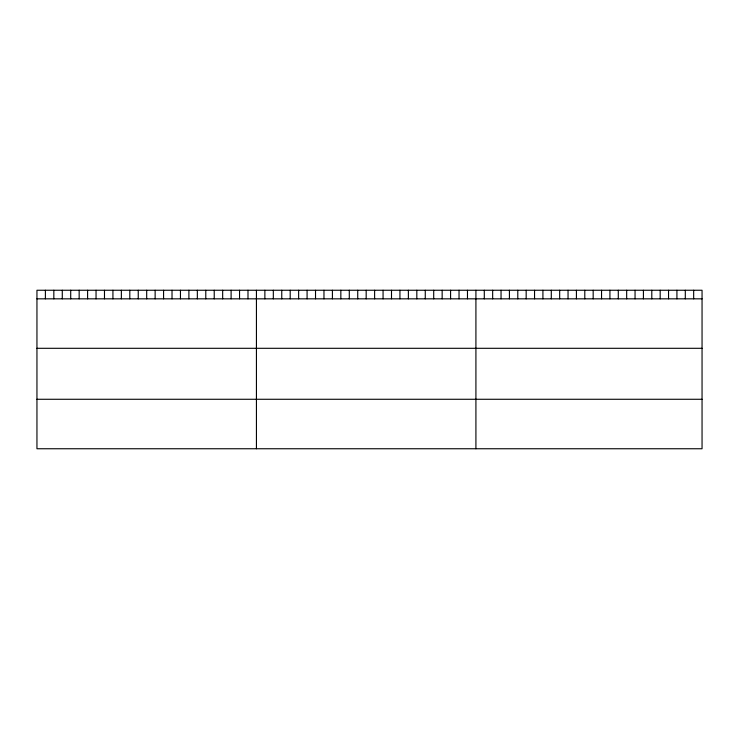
<?xml version="1.0" encoding="UTF-8"?>
<svg xmlns="http://www.w3.org/2000/svg" width="739" height="739" viewBox="0 0 739 739"><rect width="100%" height="100%" fill="white"/><g stroke="black" fill="none" stroke-linecap="round" stroke-linejoin="round"><path stroke-width="1.11" d="M702.05 298.833L702.05 448.749L36.95 448.749L36.95 290.251L702.05 290.251L702.05 298.833L36.95 298.833M36.95 348.3L702.05 348.3M36.95 399.272L702.05 399.272M693.672 290.251L693.672 298.833M685.302 290.251L685.302 298.833M676.924 290.251L676.924 298.833M668.546 290.251L668.546 298.833M660.176 290.251L660.176 298.833M651.798 290.251L651.798 298.833M643.42 290.251L643.42 298.833M635.05 290.251L635.05 298.833M626.672 290.251L626.672 298.833M618.294 290.251L618.294 298.833M609.924 290.251L609.924 298.833M601.546 290.251L601.546 298.833M593.168 290.251L593.168 298.833M584.798 290.251L584.798 298.833M576.42 290.251L576.42 298.833M568.042 290.251L568.042 298.833M559.672 290.251L559.672 298.833M551.294 290.251L551.294 298.833M542.916 290.251L542.916 298.833M534.546 290.251L534.546 298.833M526.168 290.251L526.168 298.833M517.79 290.251L517.79 298.833M509.42 290.251L509.42 298.833M501.042 290.251L501.042 298.833M492.664 290.251L492.664 298.833M484.294 290.251L484.294 298.833M475.916 290.251L475.916 448.749M467.473 290.251L467.473 298.833M459.03 290.251L459.03 298.833M450.587 290.251L450.587 298.833M442.153 290.251L442.153 298.833M433.71 290.251L433.71 298.833M425.267 290.251L425.267 298.833M416.824 290.251L416.824 298.833M408.381 290.251L408.381 298.833M399.938 290.251L399.938 298.833M391.504 290.251L391.504 298.833M383.061 290.251L383.061 298.833M374.618 290.251L374.618 298.833M366.174 290.251L366.174 298.833M357.731 290.251L357.731 298.833M349.288 290.251L349.288 298.833M340.845 290.251L340.845 298.833M332.411 290.251L332.411 298.833M323.968 290.251L323.968 298.833M315.525 290.251L315.525 298.833M307.082 290.251L307.082 298.833M298.639 290.251L298.639 298.833M290.196 290.251L290.196 298.833M281.762 290.251L281.762 298.833M273.319 290.251L273.319 298.833M264.876 290.251L264.876 298.833M256.433 290.251L256.433 448.749M247.99 290.251L247.99 298.833M239.547 290.251L239.547 298.833M231.104 290.251L231.104 298.833M222.67 290.251L222.67 298.833M214.227 290.251L214.227 298.833M205.784 290.251L205.784 298.833M197.341 290.251L197.341 298.833M188.898 290.251L188.898 298.833M180.455 290.251L180.455 298.833M172.021 290.251L172.021 298.833M163.578 290.251L163.578 298.833M155.135 290.251L155.135 298.833M146.691 290.251L146.691 298.833M138.248 290.251L138.248 298.833M129.805 290.251L129.805 298.833M121.362 290.251L121.362 298.833M112.928 290.251L112.928 298.833M104.485 290.251L104.485 298.833M96.042 290.251L96.042 298.833M87.599 290.251L87.599 298.833M79.156 290.251L79.156 298.833M70.713 290.251L70.713 298.833M62.279 290.251L62.279 298.833M53.836 290.251L53.836 298.833M45.393 290.251L45.393 298.833"/></g></svg>
